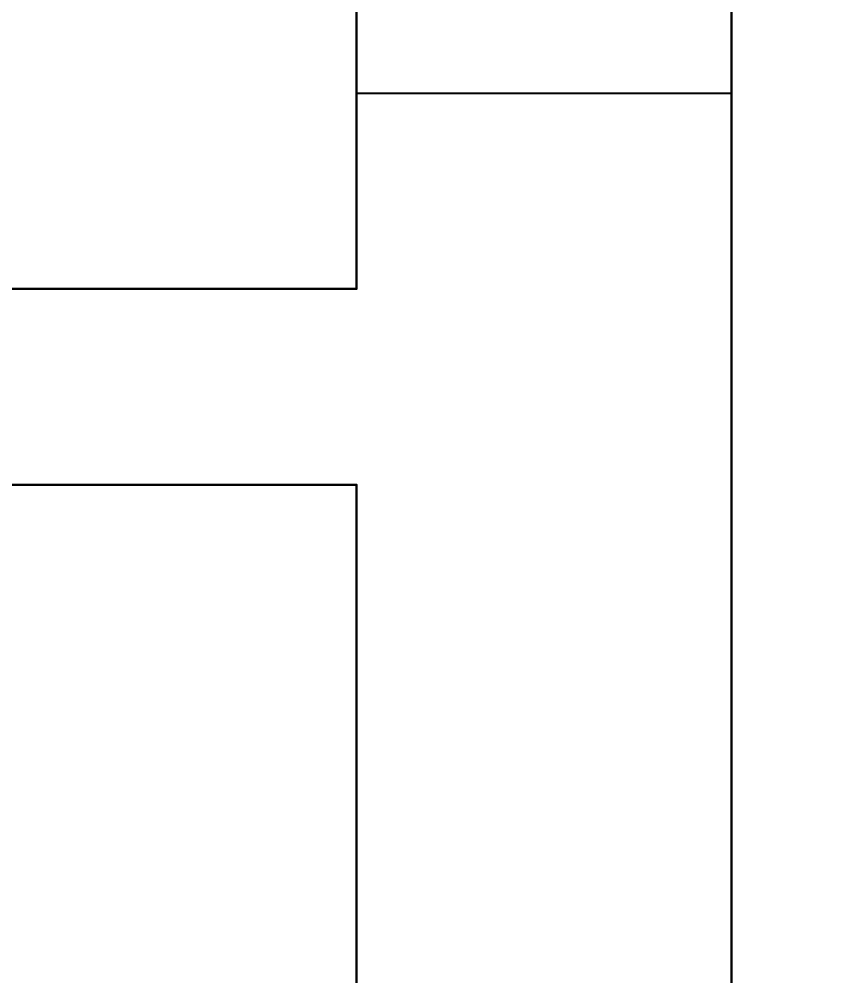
# Model space of a CAD drawing. Header units: metres. Extents: x 0 to 298, y 0 to 162.
# Drawn here: x 180.473 to 180.982, y 90.041 to 90.628 of the extents above; entities that cross this region are included whole.
import ezdxf

# ---------------------------------------------------------------- set-up
doc = ezdxf.new("R2010")
doc.units = ezdxf.units.M
doc.header["$MEASUREMENT"] = 0
doc.layers.add('BLK_1_FLR_0_CARPET_AREA', color=10, linetype='Continuous')
doc.layers.add('BLK_1_FLR_0_SP_WC', color=140, linetype='Continuous', plot=False)
doc.styles.add('working', font='timesbd.ttf', dxfattribs={"height": 0.25})
doc.dimstyles.new('new model', dxfattribs={"dimtxt": 0.25, "dimasz": 0.23, "dimexe": 0.1, "dimexo": 0.1, "dimgap": 0, "dimtad": 0, "dimtoh": 1, "dimzin": 1, "dimdsep": 46, "dimtxsty": 'working', "dimcen": 0.09, "dimse1": 1, "dimse2": 1, "dimclrd": 8, "dimclre": 8, "dimclrt": 3, "dimadec": 1, "dimazin": 0, "dimtfac": 1, "dimtofl": 0, "dimtmove": 0, "dimatfit": 3, "dimfxl": 0, "dimtolj": 1, "dimtzin": 0, "dimlwd": -1, "dimlwe": -1, "dimarcsym": 0})

# ---------------------------------------------------------------- blocks, each defined once
blk = doc.blocks.new('*D84')
at = {"color": 8}
for p, q in [((173.36408, 85.88329), (198.76216, 85.88329)), ((224.9713, 85.88329), (199.57322, 85.88329))]:
    blk.add_line(p, q, dxfattribs=at)
at = {"color": 8, "lineweight": 35}
for points in [[(173.36408, 85.92163), (173.36408, 85.84496), (173.13408, 85.88329)], [(224.9713, 85.92163), (224.9713, 85.84496), (225.2013, 85.88329)]]:
    blk.add_solid(points, dxfattribs=at)
at = {"layer": 'Defpoints', "color": 0, "lineweight": 35}
for p in [(225.2013, 91.89751), (173.13408, 88.3122), (173.13408, 85.88329)]:
    blk.add_point(p, dxfattribs=at)
at = {"color": 3, "insert": (199.16769, 85.88329), "char_height": 0.25, "attachment_point": 5, "style": 'working'}
blk.add_mtext('\\A1;52.07', dxfattribs=at)
blk = doc.blocks.new('*D252')
at = {"color": 8}
for p, q in [((173.59444, 87.42998), (176.71397, 87.42998)), ((180.45038, 87.42998), (177.33084, 87.42998))]:
    blk.add_line(p, q, dxfattribs=at)
at = {"color": 8, "lineweight": 35}
for points in [[(173.59444, 87.46831), (173.59444, 87.39164), (173.36444, 87.42998)], [(180.45038, 87.46831), (180.45038, 87.39164), (180.68038, 87.42998)]]:
    blk.add_solid(points, dxfattribs=at)
at = {"layer": 'Defpoints', "color": 0, "lineweight": 35}
for p in [(173.36444, 92.12723), (180.68038, 88.5422), (180.68038, 87.42998)]:
    blk.add_point(p, dxfattribs=at)
at = {"color": 3, "insert": (177.02241, 87.42998), "char_height": 0.25, "attachment_point": 5, "style": 'working'}
blk.add_mtext('\\A1;7.32', dxfattribs=at)

msp = doc.modelspace()

# ---------------------------------------------------------------- linework, layer by layer
for p, q in [((180.68038, 90.4622), (180.68038, 90.5822)), ((180.68038, 90.5822), (180.91038, 90.5822)), ((180.91038, 88.3122), (180.91038, 90.5822)), ((180.68038, 90.4622), (180.15038, 90.4622)), ((180.68038, 90.3422), (180.15038, 90.3422)), ((180.68038, 88.3122), (180.68038, 90.3422))]:
    msp.add_line(p, q)
at = {"layer": 'BLK_1_FLR_0_CARPET_AREA', "color": 15, "linetype": 'Continuous', "lineweight": 30}
for points in [[(183.12038, 88.5422), (180.91038, 88.5422), (180.91038, 92.1272), (173.36464, 92.1272), (173.36464, 96.2272), (180.91038, 96.2272), (180.91038, 96.4572), (173.36408, 96.45658), (173.36408, 98.6672), (195.88203, 98.6672)], [(177.58638, 89.8822), (177.90238, 89.8822), (177.90238, 89.7622), (177.80438, 89.7622), (177.80438, 88.5422), (178.76038, 88.5422), (178.76038, 89.7622), (178.66238, 89.7622), (178.66238, 89.8822), (178.76038, 89.8822), (178.76038, 90.4622), (179.39038, 90.4622), (179.39038, 90.3422), (178.88038, 90.3422), (178.88038, 88.5422), (180.68038, 88.5422), (180.68038, 90.3422), (180.15038, 90.3422), (180.15038, 90.4622), (180.68038, 90.4622), (180.68038, 91.8972)]]:
    msp.add_lwpolyline(points, dxfattribs=at)
at = {"layer": 'BLK_1_FLR_0_SP_WC', "color": 213, "lineweight": 30}
msp.add_lwpolyline([(180.68038, 88.5422), (178.88038, 88.5422), (178.88038, 90.3422), (180.68038, 90.3422)], close=True, dxfattribs=at)

# ---------------------------------------------------------------- dimensions: what is measured, and where the dimension line sits
for base, p1, p2, override, picture, middle in [((180.68038, 87.42998), (173.36444, 92.12723), (180.68038, 88.5422), {"dimpost": '\\X', "dimtmove": 2}, '*D252', (177.02241, 87.42998)), ((173.13408, 85.88329), (225.2013, 91.89751), (173.13408, 88.3122), {"dimpost": '\\X'}, '*D84', (199.16769, 85.88329))]:
    dim = msp.add_linear_dim(base=base, p1=p1, p2=p2, dimstyle='new model', override=override)
    dim.commit()
    dim.dimension.update_dxf_attribs({"geometry": picture, "text_midpoint": middle})

doc.saveas('drawing.dxf')
